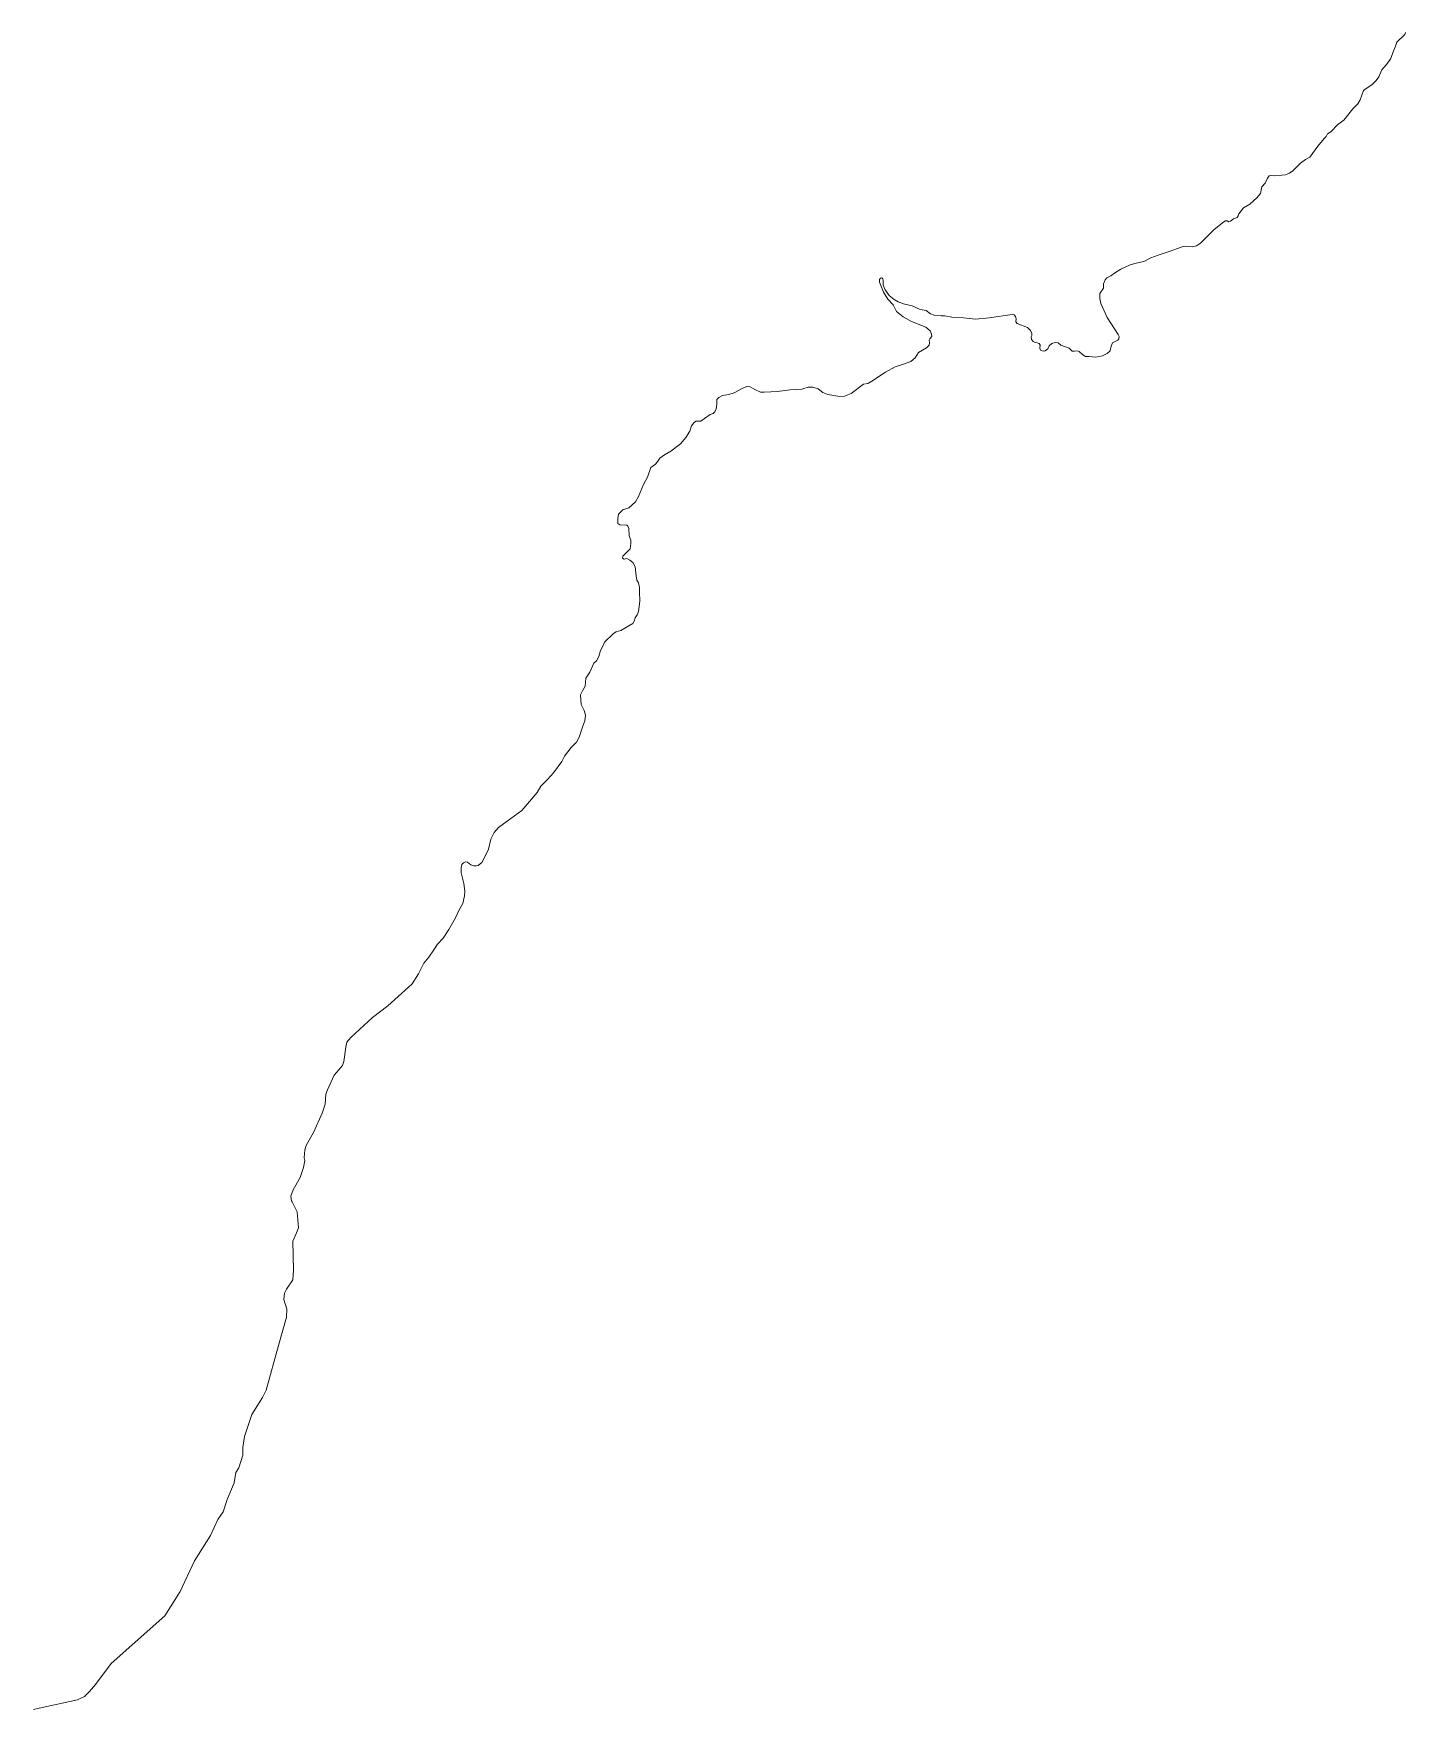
# Model space of a CAD drawing. Header units: metres. Extents: x 410745 to 429404, y 8411666 to 8441426.
# Drawn here: x 410745 to 420286, y 8411666 to 8423317 of the extents above; entities that cross this region are included whole.
import ezdxf

# ---------------------------------------------------------------- set-up
doc = ezdxf.new("R2010")
doc.units = ezdxf.units.M
doc.layers.add('BASE_VIAS', color=8, linetype='Continuous', lineweight=13, true_color=0xb9b9b9)

msp = doc.modelspace()

# ---------------------------------------------------------------- linework, layer by layer
at = {"layer": 'BASE_VIAS'}
msp.add_lwpolyline([(410745, 8411666), (410785, 8411674), (411052, 8411732), (411075, 8411744), (411099, 8411755), (411135, 8411791), (411176, 8411839), (411286, 8411986), (411658, 8412317), (411764, 8412485), (411864, 8412699), (411977, 8412875), (412026, 8412986), (412063, 8413039), (412091, 8413125), (412141, 8413241), (412152, 8413313), (412173, 8413346), (412200, 8413435), (412200, 8413488), (412212, 8413564), (412263, 8413716), (412337, 8413835), (412364, 8413885), (412450, 8414196), (412504, 8414393), (412506, 8414449), (412486, 8414515), (412490, 8414561), (412504, 8414589), (412548, 8414653), (412554, 8414720), (412549, 8414921), (412575, 8414980), (412587, 8415014), (412579, 8415125), (412543, 8415195), (412539, 8415201), (412535, 8415234), (412551, 8415278), (412599, 8415364), (412622, 8415434), (412631, 8415482), (412627, 8415501), (412632, 8415557), (412642, 8415586), (412695, 8415682), (412753, 8415812), (412773, 8415874), (412779, 8415944), (412789, 8415973), (412837, 8416075), (412868, 8416113), (412894, 8416143), (412903, 8416171), (412916, 8416271), (412924, 8416305), (412952, 8416337), (413103, 8416476), (413208, 8416557), (413353, 8416688), (413378, 8416711), (413422, 8416781), (413459, 8416855), (413495, 8416897), (413530, 8416948), (413555, 8416986), (413593, 8417029), (413634, 8417089), (413679, 8417170), (413702, 8417220), (413731, 8417269), (413742, 8417322), (413744, 8417355), (413737, 8417408), (413719, 8417483), (413719, 8417517), (413723, 8417541), (413736, 8417553), (413749, 8417558), (413762, 8417556), (413786, 8417538), (413807, 8417531), (413823, 8417531), (413838, 8417533), (413863, 8417554), (413888, 8417604), (413909, 8417646), (413926, 8417717), (413949, 8417762), (413979, 8417797), (414040, 8417841), (414140, 8417916), (414247, 8418042), (414273, 8418086), (414320, 8418132), (414362, 8418177), (414420, 8418256), (414437, 8418293), (414485, 8418353), (414521, 8418391), (414539, 8418425), (414564, 8418502), (414580, 8418540), (414583, 8418579), (414574, 8418611), (414553, 8418653), (414549, 8418721), (414563, 8418748), (414581, 8418781), (414586, 8418836), (414613, 8418877), (414641, 8418941), (414660, 8418957), (414676, 8418986), (414689, 8419029), (414700, 8419049), (414716, 8419086), (414778, 8419147), (414796, 8419157), (414830, 8419167), (414913, 8419216), (414922, 8419232), (414929, 8419255), (414942, 8419276), (414952, 8419300), (414961, 8419370), (414958, 8419435), (414960, 8419466), (414953, 8419498), (414940, 8419518), (414935, 8419547), (414930, 8419610), (414912, 8419641), (414891, 8419656), (414870, 8419667), (414852, 8419664), (414842, 8419670), (414843, 8419683), (414894, 8419736), (414900, 8419773), (414900, 8419795), (414888, 8419826), (414885, 8419877), (414879, 8419893), (414870, 8419899), (414822, 8419902), (414808, 8419911), (414808, 8419946), (414814, 8419975), (414844, 8420007), (414886, 8420019), (414931, 8420061), (414952, 8420099), (414987, 8420183), (415015, 8420234), (415039, 8420300), (415071, 8420324), (415087, 8420344), (415100, 8420366), (415132, 8420388), (415176, 8420414), (415245, 8420464), (415282, 8420508), (415309, 8420552), (415320, 8420590), (415336, 8420612), (415350, 8420622), (415367, 8420623), (415386, 8420623), (415412, 8420642), (415451, 8420669), (415472, 8420676), (415484, 8420687), (415493, 8420708), (415497, 8420741), (415498, 8420774), (415511, 8420787), (415536, 8420802), (415581, 8420808), (415617, 8420819), (415678, 8420853), (415705, 8420864), (415728, 8420862), (415762, 8420843), (415800, 8420823), (415825, 8420824), (415918, 8420829), (416005, 8420841), (416088, 8420844), (416133, 8420858), (416165, 8420858), (416201, 8420848), (416235, 8420821), (416268, 8420807), (416352, 8420794), (416384, 8420797), (416431, 8420814), (416517, 8420880), (416546, 8420884), (416574, 8420900), (416669, 8420962), (416738, 8421001), (416787, 8421017), (416846, 8421038), (416876, 8421062), (416899, 8421099), (416954, 8421132), (416973, 8421150), (416976, 8421167), (416973, 8421185), (416977, 8421195), (416992, 8421212), (416990, 8421228), (416981, 8421250), (416951, 8421276), (416850, 8421316), (416793, 8421348), (416746, 8421386), (416722, 8421431), (416687, 8421470), (416657, 8421520), (416627, 8421589), (416628, 8421607), (416634, 8421616), (416645, 8421618), (416652, 8421612), (416654, 8421598), (416653, 8421568), (416668, 8421535), (416696, 8421497), (416729, 8421469), (416757, 8421453), (416796, 8421439), (416856, 8421425), (416910, 8421398), (416953, 8421392), (416983, 8421368), (417008, 8421359), (417056, 8421354), (417082, 8421354), (417132, 8421346), (417212, 8421340), (417296, 8421332), (417390, 8421340), (417550, 8421365), (417565, 8421361), (417573, 8421349), (417578, 8421333), (417576, 8421312), (417586, 8421302), (417658, 8421273), (417675, 8421256), (417688, 8421234), (417687, 8421218), (417683, 8421208), (417685, 8421191), (417696, 8421176), (417706, 8421172), (417725, 8421168), (417738, 8421163), (417746, 8421151), (417743, 8421129), (417748, 8421116), (417765, 8421109), (417780, 8421111), (417798, 8421126), (417807, 8421147), (417826, 8421163), (417850, 8421170), (417870, 8421168), (417890, 8421151), (417948, 8421130), (417968, 8421110), (417983, 8421110), (418005, 8421112), (418017, 8421107), (418042, 8421083), (418060, 8421072), (418083, 8421072), (418131, 8421067), (418179, 8421077), (418212, 8421094), (418231, 8421112), (418240, 8421144), (418249, 8421167), (418263, 8421175), (418285, 8421185), (418292, 8421194), (418295, 8421210), (418288, 8421226), (418210, 8421344), (418168, 8421440), (418161, 8421475), (418161, 8421509), (418186, 8421547), (418185, 8421577), (418197, 8421606), (418209, 8421620), (418236, 8421632), (418263, 8421652), (418307, 8421680), (418370, 8421709), (418412, 8421722), (418465, 8421732), (418515, 8421757), (418565, 8421777), (418643, 8421801), (418733, 8421834), (418756, 8421839), (418779, 8421836), (418804, 8421834), (418832, 8421841), (418860, 8421859), (418955, 8421955), (419023, 8422008), (419035, 8422015), (419045, 8422015), (419058, 8422009), (419069, 8422012), (419089, 8422028), (419115, 8422038), (419123, 8422050), (419127, 8422064), (419160, 8422105), (419203, 8422130), (419251, 8422175), (419277, 8422206), (419286, 8422252), (419309, 8422277), (419325, 8422313), (419337, 8422327), (419351, 8422331), (419378, 8422328), (419426, 8422332), (419452, 8422336), (419462, 8422340), (419480, 8422347), (419503, 8422363), (419555, 8422415), (419590, 8422441), (419620, 8422459), (419676, 8422534), (419721, 8422588), (419733, 8422602), (419743, 8422621), (419766, 8422635), (419816, 8422684), (419858, 8422714), (419919, 8422795), (419955, 8422829), (419971, 8422856), (419994, 8422921), (420012, 8422936), (420051, 8422960), (420082, 8422992), (420101, 8423016), (420120, 8423064), (420151, 8423100), (420181, 8423140), (420197, 8423184), (420217, 8423229), (420226, 8423257), (420280, 8423310), (420286, 8423325)], dxfattribs=at)

doc.saveas('drawing.dxf')
